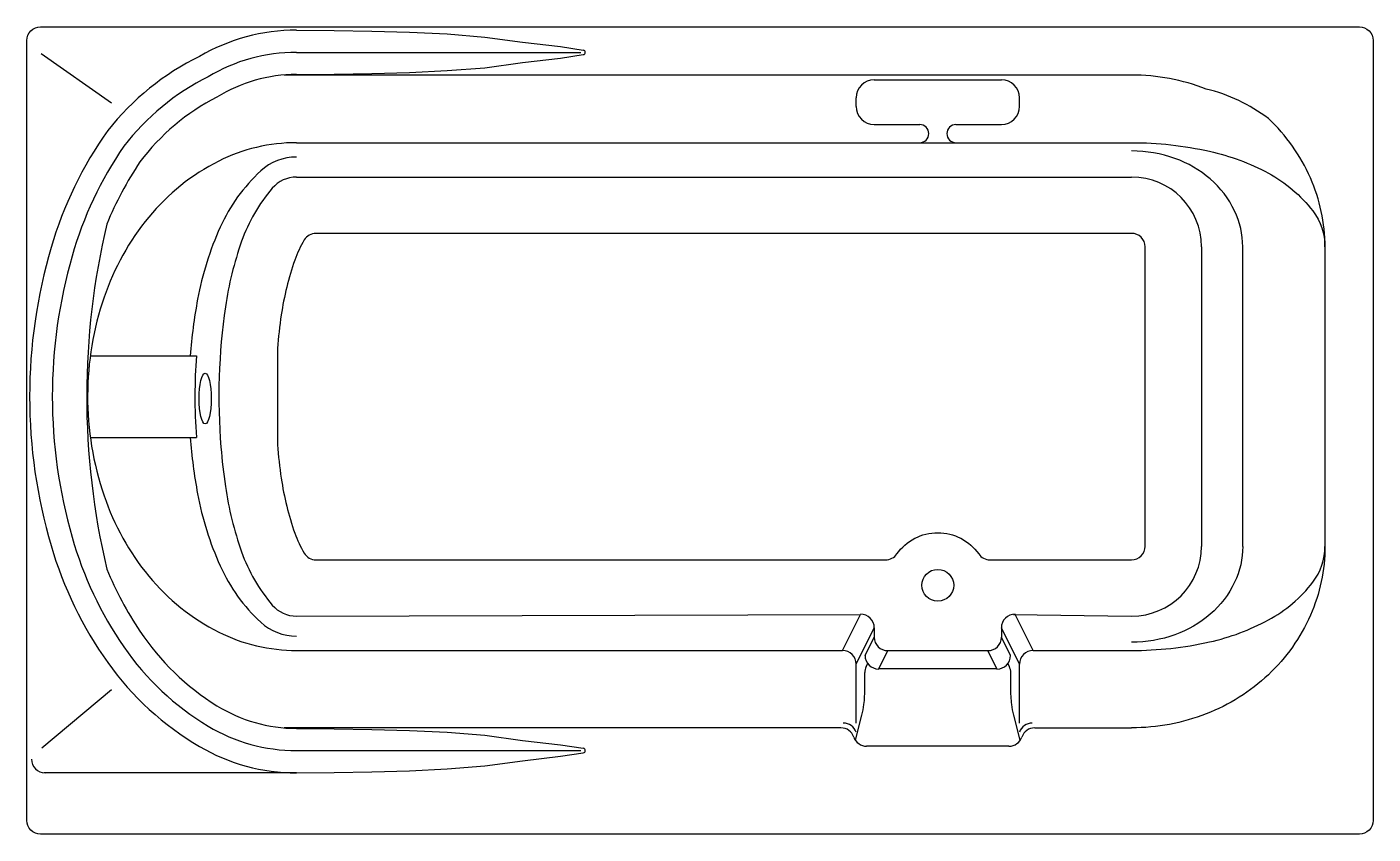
# Model space of a CAD drawing. Header units: millimetres. Extents: x -2993.5 to -2992, y 2937.31 to 2938.21.
import ezdxf

# ---------------------------------------------------------------- set-up
doc = ezdxf.new("R2010")
doc.units = ezdxf.units.MM
doc.header["$LTSCALE"] = 10
doc.layers.add('banheiro_louças', color=2, linetype='Continuous')

msp = doc.modelspace()

# ---------------------------------------------------------------- linework, layer by layer
at = {"layer": 'banheiro_louças', "color": 1}
for p, q in [((-2993.4085, 2938.1239), (-2993.4872, 2938.1789)), ((-2993.2025, 2938.1807), (-2992.8858, 2938.1807)), ((-2992.2719, 2938.1554), (-2993.2161, 2938.1554)), ((-2992.5587, 2938.1501), (-2992.4171, 2938.1501)), ((-2992.5789, 2938.1205), (-2992.5789, 2938.1299)), ((-2992.3969, 2938.1205), (-2992.3969, 2938.1299)), ((-2992.5587, 2938.1002), (-2992.5081, 2938.1002)), ((-2992.4677, 2938.1002), (-2992.4171, 2938.1002)), ((-2993.2025, 2938.08), (-2992.2719, 2938.08)), ((-2993.2025, 2938.0417), (-2992.2719, 2938.0417)), ((-2992.1941, 2937.9639), (-2992.1941, 2937.6299)), ((-2992.1481, 2937.6299), (-2992.1481, 2937.9639)), ((-2992.0565, 2937.9639), (-2992.0565, 2937.6299)), ((-2993.4322, 2937.8424), (-2993.314, 2937.8424)), ((-2993.4322, 2937.7513), (-2993.314, 2937.7513)), ((-2993.2025, 2937.5521), (-2992.574, 2937.5541)), ((-2992.5941, 2937.5138), (-2992.5739, 2937.5541)), ((-2992.4035, 2937.554), (-2992.2719, 2937.5521)), ((-2992.3817, 2937.5138), (-2992.4018, 2937.5541)), ((-2992.5789, 2937.4986), (-2992.5587, 2937.539)), ((-2992.5689, 2937.5083), (-2992.5587, 2937.5288)), ((-2992.5587, 2937.539), (-2992.5587, 2937.5288)), ((-2992.4171, 2937.539), (-2992.4171, 2937.5288)), ((-2992.3969, 2937.4986), (-2992.4171, 2937.539)), ((-2992.4069, 2937.5083), (-2992.4171, 2937.5288)), ((-2993.2025, 2937.5138), (-2992.5941, 2937.5138)), ((-2992.5538, 2937.4932), (-2992.5436, 2937.5136)), ((-2992.5436, 2937.5136), (-2992.4322, 2937.5136)), ((-2992.422, 2937.4932), (-2992.4322, 2937.5136)), ((-2992.3817, 2937.5138), (-2992.2719, 2937.5138)), ((-2992.5789, 2937.4328), (-2992.5789, 2937.4986)), ((-2992.5676, 2937.4958), (-2992.5659, 2937.4992)), ((-2992.4082, 2937.4958), (-2992.4099, 2937.4992)), ((-2992.3969, 2937.4328), (-2992.3969, 2937.4986)), ((-2992.5692, 2937.4719), (-2992.5692, 2937.4891)), ((-2992.422, 2937.4932), (-2992.5538, 2937.4932)), ((-2992.4066, 2937.4719), (-2992.4066, 2937.4891)), ((-2993.4085, 2937.4699), (-2993.4862, 2937.4049)), ((-2992.5798, 2937.4138), (-2992.5725, 2937.4417)), ((-2992.396, 2937.4138), (-2992.4033, 2937.4417)), ((-2992.5959, 2937.4275), (-2993.2161, 2937.4275)), ((-2992.3799, 2937.4275), (-2992.2719, 2937.4275)), ((-2992.4086, 2937.4071), (-2992.5672, 2937.4071)), ((-2993.2025, 2937.4022), (-2992.8858, 2937.4022)), ((-2993.2025, 2937.3774), (-2993.4837, 2937.3774))]:
    msp.add_line(p, q, dxfattribs=at)
at = {"layer": 'banheiro_louças'}
msp.add_lwpolyline([(-2992.0029, 2937.3243, -0.414214), (-2992.0181, 2937.3091), (-2993.4877, 2937.3091, -0.414214), (-2993.5029, 2937.3243), (-2993.5029, 2938.1939, -0.414214), (-2993.4877, 2938.2091), (-2992.0181, 2938.2091, -0.414214), (-2992.0029, 2938.1939)], format="xyb", close=True, dxfattribs=at)
at = {"layer": 'banheiro_louças', "color": 1}
for points in [[(-2993.2025, 2938.2055, 0.132972), (-2993.3105, 2938.1762, 0.112479), (-2993.4128, 2938.0935, 0.082957), (-2993.476, 2937.963, 0.071525), (-2993.4999, 2937.7969)], [(-2993.2025, 2938.1807, 0.136109), (-2993.3009, 2938.1535, 0.113246), (-2993.3949, 2938.076, 0.081526), (-2993.4526, 2937.9535, 0.069639), (-2993.4746, 2937.7969, 0.069639), (-2993.4526, 2937.6402, 0.081526), (-2993.3949, 2937.5178, 0.106953), (-2993.3009, 2937.4295, 0.136109), (-2993.2025, 2937.4022)], [(-2993.2025, 2938.156, 0.139831), (-2993.2912, 2938.1307, 0.114061), (-2993.377, 2938.0585, 0.049631), (-2993.4139, 2937.9892)], [(-2992.0565, 2937.9639, 0.104164), (-2992.0727, 2938.0407, 0.100663), (-2992.1196, 2938.107, 0.102638), (-2992.1889, 2938.1398, 0.093069), (-2992.2719, 2938.1554)], [(-2993.2025, 2938.08, 0.117203), (-2993.2892, 2938.0594, 0.104375), (-2993.3671, 2937.9971, 0.090214), (-2993.4169, 2937.9076, 0.0813), (-2993.4353, 2937.7982)], [(-2992.2719, 2938.08, -0.054985), (-2992.1851, 2938.0704, -0.068797), (-2992.1196, 2938.046, -0.105698), (-2992.0701, 2938.0039, -0.165254), (-2992.0565, 2937.9639)], [(-2992.1481, 2937.9639, 0.11231), (-2992.1572, 2938.004, 0.103182), (-2992.1843, 2938.0395, 0.092447), (-2992.2237, 2938.0624, 0.086066), (-2992.2719, 2938.0708)], [(-2993.2025, 2938.064, 0.188149), (-2993.2423, 2938.0485, 0.101334), (-2993.2875, 2937.9858, 0.059725), (-2993.3127, 2937.9054, 0.026837), (-2993.321, 2937.8424, 0.026837)], [(-2993.2025, 2938.0417, 0.219593), (-2993.2295, 2938.0292, 0.0919), (-2993.2637, 2937.97, 0.048609), (-2993.2817, 2937.897, 0.056739), (-2993.2867, 2937.7406)], [(-2993.314, 2937.8424, 0.018708), (-2993.3157, 2937.7982)], [(-2993.4999, 2937.7969, 0.071525), (-2993.476, 2937.6307, 0.082957), (-2993.4128, 2937.5003, 0.106733), (-2993.3105, 2937.4067, 0.132972), (-2993.2025, 2937.3774)], [(-2993.4353, 2937.7982, 0.083188), (-2993.4169, 2937.6862, 0.090214), (-2993.3671, 2937.5967, 0.104375), (-2993.2892, 2937.5344, 0.117203), (-2993.2025, 2937.5138)], [(-2993.3157, 2937.7982, 0.019797), (-2993.314, 2937.7513, 0.019797)], [(-2993.321, 2937.7513, 0.026837), (-2993.3127, 2937.6884, 0.059725), (-2993.2875, 2937.608, 0.101334), (-2993.2423, 2937.5452, 0.188149), (-2993.2025, 2937.5297)], [(-2993.2867, 2937.7406, 0.015971), (-2993.2817, 2937.6967, 0.048609), (-2993.2637, 2937.6238, 0.0919), (-2993.2295, 2937.5645, 0.219593), (-2993.2025, 2937.5521)], [(-2992.2719, 2937.5138, 0.054985), (-2992.1851, 2937.5233, 0.068797), (-2992.1196, 2937.5478, 0.105698), (-2992.0701, 2937.5899, 0.165254), (-2992.0565, 2937.6299)], [(-2992.0565, 2937.6299, -0.104164), (-2992.0727, 2937.5531, -0.100663), (-2992.1196, 2937.4868, -0.096077), (-2992.1889, 2937.4431, -0.093069), (-2992.2719, 2937.4275)], [(-2992.1481, 2937.6299, -0.11231), (-2992.1572, 2937.5898, -0.103182), (-2992.1843, 2937.5543, -0.092447), (-2992.2237, 2937.5313, -0.086066), (-2992.2719, 2937.523)], [(-2993.4139, 2937.6046, 0.049631), (-2993.377, 2937.5353, 0.107116), (-2993.2912, 2937.4522, 0.139831), (-2993.2025, 2937.4269)], [(-2992.5725, 2937.4417, 0.035415), (-2992.5702, 2937.4536, 0.02868), (-2992.5692, 2937.4719)], [(-2992.4033, 2937.4417, -0.035415), (-2992.4055, 2937.4536, -0.02868), (-2992.4066, 2937.4719)]]:
    msp.add_lwpolyline(points, format="xyb", dxfattribs=at)
for points in [[(-2993.2025, 2938.2055), (-2993.1605, 2938.2051), (-2993.1185, 2938.2044), (-2993.0765, 2938.2032), (-2993.0345, 2938.2012), (-2992.9925, 2938.1978), (-2992.9505, 2938.1922), (-2992.9085, 2938.1871), (-2992.8829, 2938.1832)], [(-2993.2025, 2938.156), (-2993.1605, 2938.1564), (-2993.1185, 2938.1571), (-2993.0765, 2938.1583), (-2993.0345, 2938.1603), (-2992.9925, 2938.1636), (-2992.9505, 2938.1693), (-2992.9085, 2938.1743), (-2992.8829, 2938.1782)], [(-2993.2025, 2937.4269), (-2993.1605, 2937.4265), (-2993.1185, 2937.4258), (-2993.0765, 2937.4246), (-2993.0345, 2937.4226), (-2992.9925, 2937.4193), (-2992.9505, 2937.4136), (-2992.9085, 2937.4086), (-2992.8829, 2937.4047)], [(-2993.2025, 2937.3774), (-2993.1605, 2937.3779), (-2993.1185, 2937.3786), (-2993.0765, 2937.3797), (-2993.0345, 2937.3817), (-2992.9925, 2937.3851), (-2992.9505, 2937.3907), (-2992.9085, 2937.3958), (-2992.8829, 2937.3997)]]:
    msp.add_lwpolyline(points, dxfattribs=at)
msp.add_lwpolyline([(-2993.1808, 2937.6149), (-2992.546, 2937.6149, 0.244921), (-2992.5335, 2937.6214, -0.521102), (-2992.4423, 2937.6214, 0.244921), (-2992.4298, 2937.6149), (-2992.2719, 2937.6149, 0.414214), (-2992.2569, 2937.6299), (-2992.2569, 2937.9639, 0.414214), (-2992.2719, 2937.9789), (-2993.1808, 2937.9789, 0.264036), (-2993.1939, 2937.9715, 0.0497), (-2993.2044, 2937.9491, 0.048609), (-2993.2195, 2937.8879, 0.014977), (-2993.2238, 2937.8505), (-2993.2238, 2937.7432, 0.014977), (-2993.2195, 2937.7058, 0.048609), (-2993.2044, 2937.6447, 0.0497), (-2993.1939, 2937.6223, 0.264036)], format="xyb", close=True, dxfattribs=at)
msp.add_circle((-2992.4879, 2937.5865), 0.0177, dxfattribs=at)
for centre, radius, start, end in [((-2992.8833, 2938.1807), 0.00253, 278.677, 81.323), ((-2992.5587, 2938.1299), 0.0202, 90, 180), ((-2992.4171, 2938.1299), 0.0202, 0, 90), ((-2992.5587, 2938.1205), 0.0202, 180, 270), ((-2992.4171, 2938.1205), 0.0202, 270, 0), ((-2992.5081, 2938.0901), 0.0101, 270, 90), ((-2992.4677, 2938.0901), 0.0101, 90, 270), ((-2992.2719, 2937.9639), 0.0778, 0, 90), ((-2992.6005, 2937.7969), 0.8358, 166.6991, 179.9117), ((-2992.6005, 2937.7969), 0.8358, 179.9117, 193.3009), ((-2992.2719, 2937.6299), 0.0778, 270, 0), ((-2992.5739, 2937.539), 0.0152, 0, 90.2013), ((-2992.4019, 2937.539), 0.0152, 89.7987, 180), ((-2992.5436, 2937.5288), 0.0152, 180, 270), ((-2992.4322, 2937.5288), 0.0152, 270, 0), ((-2992.5941, 2937.4986), 0.0152, 0, 90), ((-2992.3817, 2937.4986), 0.0152, 90, 180), ((-2992.554, 2937.4891), 0.0152, 153.4979, 180), ((-2992.5538, 2937.5083), 0.0152, 180, 270), ((-2992.422, 2937.5083), 0.0152, 270, 0), ((-2992.4218, 2937.4891), 0.0152, 0, 26.5021), ((-2992.5959, 2937.4123), 0.0152, 19.2482, 90), ((-2992.5932, 2937.4176), 0.0152, 19.2482, 90), ((-2992.3826, 2937.4176), 0.0152, 90, 160.7518), ((-2992.3799, 2937.4123), 0.0152, 90, 160.7518), ((-2992.5672, 2937.4223), 0.0152, 199.2482, 270), ((-2992.4086, 2937.4223), 0.0152, 270, 340.7518), ((-2993.4827, 2937.3926), 0.0152, 180, 270), ((-2992.8833, 2937.4022), 0.00253, 278.677, 81.323)]:
    msp.add_arc(centre, radius, start, end, dxfattribs=at)
msp.add_ellipse((-2993.3043, 2937.7947), major_axis=(0, 0.0283), ratio=0.241894, dxfattribs=at)

doc.saveas('drawing.dxf')
